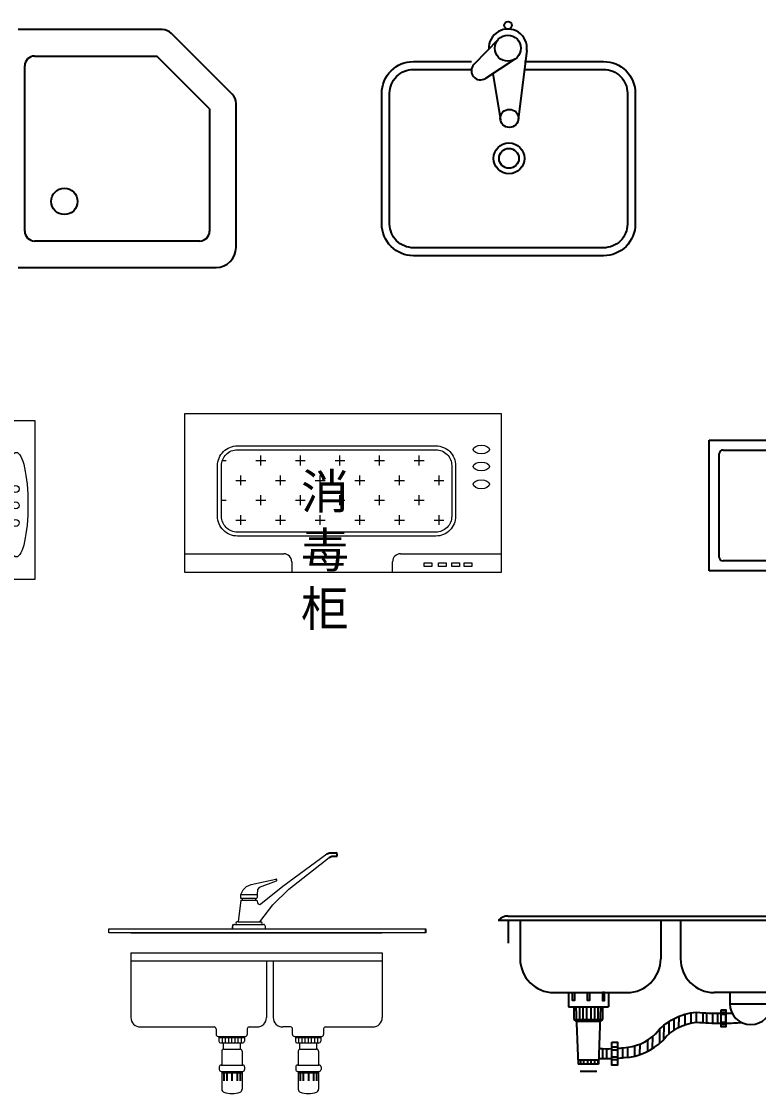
# Model space of a CAD drawing. Header units: millimetres. Extents: x 351279 to 387190, y -1289537 to -1277077.
# Drawn here: x 380381 to 382242, y -1282248 to -1279543 of the extents above; entities that cross this region are included whole.
import ezdxf

# ---------------------------------------------------------------- set-up
doc = ezdxf.new("R2010")
doc.units = ezdxf.units.MM
doc.header["$LTSCALE"] = 20
for name, color, linetype, lineweight in [('022', 4, 'Continuous', 15), ('地柜', 2, 'Continuous', 20), ('电器', 6, 'Continuous', 15)]:
    doc.layers.add(name, color=color, linetype=linetype, lineweight=lineweight)
for name, color, linetype in [('023', 5, 'Continuous'), ('3', 3, 'Continuous'), ('4', 1, 'Continuous'), ('7', 35, 'Continuous'), ('家具', 7, 'Continuous')]:
    doc.layers.add(name, color=color, linetype=linetype)
doc.styles.get("Standard").update_dxf_attribs({"font": 'SimSun.ttf', "height": 85})

# ---------------------------------------------------------------- blocks, each defined once
blk = doc.blocks.new('洗涤池6')
at = {"layer": '家具', "color": 42}
for p, q in [((50089.2, 17492.3), (50027.5, 17428.2)), ((50160.8, 17463.6), (50139.4, 17289.5)), ((50130.9, 17441.8), (50056.4, 17393.2)), ((50074.8, 17405.2), (50094.3, 17288.6))]:
    blk.add_line(p, q, dxfattribs=at)
at = {"layer": '家具', "color": 151}
blk.add_lwpolyline([(50154.9, 17435.7), (50354.7, 17435.7, -0.414214), (50434.7, 17355.7), (50434.7, 17025.7, -0.414214), (50354.7, 16945.7), (49874.7, 16945.7, -0.414214), (49794.7, 17025.7), (49794.7, 17355.7, -0.414214), (49874.7, 17435.7), (50021.3, 17435.7)], format="xyb", dxfattribs=at)
at = {"layer": '家具', "color": 7}
blk.add_lwpolyline([(50154.9, 17415.7), (50354.7, 17415.7, -0.414214), (50414.7, 17355.7), (50414.7, 17025.7, -0.414214), (50354.7, 16965.7), (49874.7, 16965.7, -0.414214), (49814.7, 17025.7), (49814.7, 17355.7, -0.414214), (49874.7, 17415.7), (50021.3, 17415.7)], format="xyb", dxfattribs=at)
at = {"layer": '家具', "color": 42}
for centre, radius in [((50113.7, 17527.3), 9.64), ((50112.9, 17469.4), 32.9), ((50116.8, 17292.3), 22.8), ((50115.8, 17191.4), 38.8), ((50115.8, 17191.4), 25)]:
    blk.add_circle(centre, radius, dxfattribs=at)
for centre, radius, start, end in [((50112.9, 17469.4), 48.2, 353.0123, 182.9602), ((50043.9, 17412.3), 22.8, 136.0975, 303.1213)]:
    blk.add_arc(centre, radius, start, end, dxfattribs=at)
blk = doc.blocks.new('750壁挂消毒柜')
for p, q in [((0, 0), (0, -400)), ((750, 0), (0, 0)), ((750, -400), (750, 0)), ((20, -400), (20, -20)), ((650, -20), (20, -20)), ((650, -400), (650, -20)), ((69.5, -358.8), (385.3, -43)), ((247.6, -222), (378.4, -91.2)), ((102.9, -290.9), (233.8, -160.1)), ((523, -341.8), (653.9, -210.9)), ((507.9, -386.8), (638.7, -255.9)), ((0, -400), (750, -400)), ((0, -400), (20, -400))]:
    blk.add_line(p, q)
for centre in [(700.6, -172), (700.6, -213.4), (700.6, -257.7)]:
    blk.add_circle(centre, 8.87)
blk.add_ellipse((702.1, -211.6), major_axis=(0, -132), ratio=0.222222)
blk = doc.blocks.new('470微波炉')
for p, q in [((-235, 0), (-235, 330)), ((-235, 330), (235, 330)), ((235, 330), (235, 0)), ((-200, 305), (92.4, 305)), ((-210, 35), (-210, 295)), ((138.8, 269.6), (138.8, 281.5)), ((138.8, 281.5), (160.8, 281.5)), ((160.8, 281.5), (160.8, 269.6)), ((171, 269.6), (171, 281.5)), ((171, 281.5), (193.1, 281.5)), ((193.1, 281.5), (193.1, 269.6)), ((203.8, 269.6), (203.8, 281.5)), ((203.8, 281.5), (225.8, 281.5)), ((225.8, 281.5), (225.8, 269.6)), ((160.8, 269.6), (138.8, 269.6)), ((138.8, 247.3), (138.8, 259.1)), ((138.8, 259.1), (160.8, 259.1)), ((160.8, 247.3), (138.8, 247.3)), ((160.8, 259.1), (160.8, 247.3)), ((193.1, 269.6), (171, 269.6)), ((171, 247.3), (171, 259.1)), ((171, 259.1), (193.1, 259.1)), ((193.1, 247.3), (171, 247.3)), ((193.1, 259.1), (193.1, 247.3)), ((225.8, 269.6), (203.8, 269.6)), ((203.8, 247.3), (203.8, 259.1)), ((203.8, 259.1), (225.8, 259.1)), ((225.8, 247.3), (203.8, 247.3)), ((225.8, 259.1), (225.8, 247.3)), ((138.8, 225.5), (138.8, 237.4)), ((138.8, 237.4), (160.8, 237.4)), ((160.8, 225.5), (138.8, 225.5)), ((160.8, 237.4), (160.8, 225.5)), ((171, 225.5), (171, 237.4)), ((171, 237.4), (193.1, 237.4)), ((193.1, 225.5), (171, 225.5)), ((193.1, 237.4), (193.1, 225.5)), ((203.8, 225.5), (203.8, 237.4)), ((203.8, 237.4), (225.8, 237.4)), ((225.8, 225.5), (203.8, 225.5)), ((225.8, 237.4), (225.8, 225.5)), ((138.8, 203.1), (138.8, 215)), ((138.8, 215), (160.8, 215)), ((160.8, 203.1), (138.8, 203.1)), ((160.8, 215), (160.8, 203.1)), ((171, 203.1), (171, 215)), ((171, 215), (193.1, 215)), ((193.1, 203.1), (171, 203.1)), ((193.1, 215), (193.1, 203.1)), ((203.8, 203.1), (203.8, 215)), ((203.8, 215), (225.8, 215)), ((225.8, 203.1), (203.8, 203.1)), ((225.8, 215), (225.8, 203.1)), ((138.8, 43.5), (138.8, 55.4)), ((138.8, 55.4), (160.8, 55.4)), ((160.8, 55.4), (160.8, 43.5)), ((171, 43.5), (171, 55.4)), ((171, 55.4), (193.1, 55.4)), ((193.1, 55.4), (193.1, 43.5)), ((203.8, 43.5), (203.8, 55.4)), ((203.8, 55.4), (225.8, 55.4)), ((225.8, 55.4), (225.8, 43.5)), ((160.8, 43.5), (138.8, 43.5)), ((193.1, 43.5), (171, 43.5)), ((225.8, 43.5), (203.8, 43.5)), ((235, 0), (-235, 0)), ((92.4, 25), (-200, 25))]:
    blk.add_line(p, q)
at = {"lineweight": 35}
for p, q in [((127.4, 330), (127.4, 0)), ((102.4, 295), (102.4, 35))]:
    blk.add_line(p, q, dxfattribs=at)
for centre, start, end in [((-200, 295), 90, 180), ((-200, 35), 180, 270)]:
    blk.add_arc(centre, 10, start, end)
for centre, start, end in [((92.4, 295), 0, 90), ((92.4, 35), 270, 0)]:
    blk.add_arc(centre, 10, start, end, dxfattribs=at)
blk = doc.blocks.new('800消毒柜')
at = {"layer": '022'}
h = blk.add_hatch(dxfattribs=at)
h.set_pattern_fill('CROSS', color=256, scale=200, style=0)
h.set_pattern_definition([(0, (-134227.19, -33351.1), (50, 50), [25, -75]), (90, (-134214.69, -33363.6), (-50, 50), [25, -75])])
h.paths.add_polyline_path([(634.2, -298.9, 0.414214), (674.2, -258.9), (674.2, -131.1, 0.414214), (634.2, -91.1), (133.2, -91.1, 0.414214), (93.2, -131.1), (93.2, -258.9, 0.414214), (133.2, -298.9)])
for p, q in [((0, 0), (0, -400)), ((800, 0), (0, 0)), ((800, -400), (800, 0)), ((0, -353.5), (250.3, -353.5)), ((270.3, -373.5), (270.3, -400)), ((524.9, -400), (524.9, -373.5)), ((544.9, -353.5), (800, -353.5)), ((0, -400), (800, -400))]:
    blk.add_line(p, q, dxfattribs=at)
for points in [[(133.2, -81.1), (634.2, -81.1, -0.414214), (684.2, -131.1), (684.2, -258.9, -0.414214), (634.2, -308.9), (133.2, -308.9, -0.414214), (83.2, -258.9), (83.2, -131.1, -0.414214)], [(133.2, -91.1), (634.2, -91.1, -0.414214), (674.2, -131.1), (674.2, -258.9, -0.414214), (634.2, -298.9), (133.2, -298.9, -0.414214), (93.2, -258.9), (93.2, -131.1, -0.414214)]]:
    blk.add_lwpolyline(points, format="xyb", close=True, dxfattribs=at)
for points in [[(604.9, -376.7), (624.3, -376.7), (624.3, -386), (604.9, -386)], [(640.8, -376.7), (660.2, -376.7), (660.2, -386), (640.8, -386)], [(674.6, -376.7), (694, -376.7), (694, -386), (674.6, -386)], [(705.4, -376.7), (724.8, -376.7), (724.8, -386), (705.4, -386)]]:
    blk.add_lwpolyline(points, close=True, dxfattribs=at)
for centre, start, end in [((250.3, -373.5), 0, 90), ((544.9, -373.5), 90, 180)]:
    blk.add_arc(centre, 20, start, end, dxfattribs=at)
for centre in [(749, -90.4), (749, -133.2), (749, -178.1)]:
    blk.add_ellipse(centre, major_axis=(-20.2, 0), ratio=0.555556, dxfattribs=at)
blk = doc.blocks.new('vbnv n')
at = {"layer": '3', "color": 7}
for p, q in [((152851.9, 84974.9), (152851.9, 84943.6)), ((152860.7, 84974.9), (152860.6, 84943.6)), ((152870, 84974.9), (152869.9, 84943.6)), ((152881.1, 84974.9), (152881, 84943.6)), ((152890, 84974.9), (152889.9, 84943.6)), ((152898.3, 84974.9), (152898.2, 84943.6)), ((153118.7, 84930.2), (153119, 84956.5)), ((153133.6, 84934.4), (153133.9, 84959.1)), ((153147.4, 84936.5), (153147.6, 84961.7)), ((153164.2, 84935.3), (153164.4, 84961.1)), ((153173.5, 84934.7), (153173.8, 84960.4)), ((153188.5, 84934.1), (153188.7, 84959.1)), ((153201, 84933.9), (153201.2, 84958.9)), ((153209.5, 84961.4), (153221.1, 84961.4)), ((153209.5, 84956.6), (153221.1, 84956.6)), ((153065.1, 84893.7), (153065.5, 84928.8)), ((153078.2, 84906.8), (153078.5, 84938.2)), ((153090.7, 84916.3), (153091, 84945.4)), ((153103.2, 84923.6), (153103.5, 84949.6)), ((153209.5, 84936.8), (153221.1, 84936.8)), ((153209.8, 84931.8), (153221.1, 84931.8)), ((153036.7, 84869.8), (153037.1, 84900.6)), ((153054.8, 84883.3), (153055.2, 84919.6)), ((152933.8, 84874), (152948.1, 84874)), ((152974.2, 84847.8), (152974.4, 84873)), ((152991.5, 84850.8), (152991.8, 84876.7)), ((153004.5, 84854.5), (153004.8, 84881.3)), ((153024.2, 84862.7), (153024.5, 84891.7)), ((152910.6, 84844.7), (152910.8, 84869.7)), ((152920.7, 84844.4), (152921, 84869.4)), ((152933.8, 84866.8), (152948.1, 84866.8)), ((152933.8, 84848.9), (152948.1, 84848.9)), ((152961.2, 84846.6), (152961.5, 84871.8)), ((152854.6, 84841.1), (152854.6, 84830.1)), ((152862.2, 84841.1), (152862.2, 84830.1)), ((152872.1, 84841.1), (152872.1, 84830.1)), ((152880.8, 84841.1), (152880.8, 84830.1)), ((152889.8, 84841.1), (152889.8, 84830.1)), ((152898, 84841.1), (152898, 84830.1)), ((152934.1, 84842.1), (152948.4, 84842.1)), ((152853.8, 84813), (152895.7, 84812.5))]:
    blk.add_line(p, q, dxfattribs=at)
for points in [[(152834.3, 85011.2), (152839.3, 85011.2), (152839.3, 84991.4), (152834.3, 84991.4)], [(152872.3, 85011.2), (152877.3, 85011.2), (152877.3, 84991.4), (152872.3, 84991.4)], [(152915.3, 85011.2), (152910.3, 85011.2), (152910.3, 84991.4), (152915.3, 84991.4)]]:
    blk.add_lwpolyline(points, close=True, dxfattribs=at)
at = {"layer": '4', "color": 7}
for p, q in [((152672, 85194.2), (152672, 85135.7)), ((152702.3, 85194.2), (152702.3, 85096.2)), ((153057, 85194.2), (153057, 85096.2)), ((153107, 85194.2), (153107, 85096.2)), ((153461.7, 85194.2), (153461.7, 85096.2)), ((153491.6, 85194.2), (153491.6, 85135.7)), ((152787.3, 85011.2), (152972, 85011.2)), ((152824.3, 85011.2), (152824.3, 84974.9)), ((152925.3, 85011.2), (152925.3, 84974.9)), ((153376.7, 85011.2), (153192, 85011.2)), ((152824.3, 84974.9), (152925.3, 84974.9))]:
    blk.add_line(p, q, dxfattribs=at)
for centre, start, end in [((152787.3, 85096.2), 180, 270), ((152972, 85096.2), 270, 0), ((153192, 85096.2), 180, 270), ((153376.7, 85096.2), 270, 0)]:
    blk.add_arc(centre, 85, start, end, dxfattribs=at)
at = {"layer": '7', "color": 7}
for p, q in [((152672, 85204.2), (153491.7, 85204.2)), ((152647.2, 85194.2), (153517, 85194.2)), ((153231.5, 84983.1), (153337.3, 84983.1)), ((152838.2, 84974.9), (152838.2, 84943.6)), ((152843.2, 84974.9), (152848.8, 84830.1)), ((152905.5, 84974.9), (152900.3, 84830.1)), ((152910.5, 84974.9), (152910.5, 84943.6)), ((153221.1, 84930.2), (153221.1, 84959.1)), ((152838.2, 84943.6), (152910.5, 84943.6)), ((152838.2, 84943.6), (152843.2, 84938.6)), ((152843.2, 84938.6), (152905.5, 84938.6)), ((152910.5, 84943.6), (152905.5, 84938.6)), ((152848.2, 84841.1), (152900.9, 84841.1)), ((152900.3, 84830.1), (152848.8, 84830.1))]:
    blk.add_line(p, q, dxfattribs=at)
for points in [[(153231.5, 84983.1), (153337.3, 84983.1), (153337.3, 85011.2), (153231.5, 85011.2)], [(153209.5, 84967.6), (153221.1, 84967.6), (153221.1, 84924.6), (153209.5, 84924.6)], [(152933.8, 84886.3), (152948.1, 84886.3), (152948.1, 84828.2), (152933.8, 84828.2)]]:
    blk.add_lwpolyline(points, close=True, dxfattribs=at)
for points in [[(152948.1, 84870.4, 0.01304), (152962.9, 84872, 0.186903), (153043.9, 84907.3, -0.203767), (153147.7, 84961.7, 0.025179), (153209.5, 84958.8, 0.024435)], [(152948.1, 84845.4, 0.013757), (152965.1, 84847.1, 0.187374), (153062.5, 84890.5, -0.201932), (153147.6, 84936.6, 0.024263), (153209.5, 84933.8, 0.023547)]]:
    blk.add_lwpolyline(points, format="xyb", dxfattribs=at)
for centre, radius, start, end in [((152672.1, 85168.4), 35.8, 90.1181, 133.8568), ((153491.9, 85168.4), 35.8, 46.1432, 89.8819), ((153284.4, 84983.1), 52.9, 180, 0), ((153211.8, 85480.1), 521.3, 271.0223, 272.7799), ((153211.2, 85551.3), 617.5, 270.9221, 274.6058), ((152922.9, 85182.6), 313.2, 266.1262, 271.9965), ((152922.9, 85182.6), 338.2, 266.2604, 271.8489)]:
    blk.add_arc(centre, radius, start, end, dxfattribs=at)

msp = doc.modelspace()

# ---------------------------------------------------------------- linework, layer by layer
at = {"color": 0, "linetype": 'ByBlock'}
for p, q in [((380736.847, -1279563.659), (380373.039, -1279563.659)), ((380913.276, -1279726.281), (380760.417, -1279573.422)), ((380923.039, -1280113.659), (380923.039, -1279749.852)), ((380373.039, -1280163.659), (380873.039, -1280163.659))]:
    msp.add_line(p, q, dxfattribs=at)
for centre, radius, start, end in [((380736.847, -1279596.992), 33.333, 45, 90), ((380889.706, -1279749.852), 33.333, 0, 45), ((380873.039, -1280113.659), 50, 270, 0)]:
    msp.add_arc(centre, radius, start, end, dxfattribs=at)
at = {"layer": '023', "lineweight": 13}
for p, q in [((381041.267, -1281725.304), (381152.251, -1281643.578)), ((381055.882, -1281732.401), (381158.189, -1281652.474)), ((380960.93, -1281721.212), (381023.156, -1281707.206)), ((380981.897, -1281727.314), (381024.759, -1281711.928)), ((380934.953, -1281745.92), (380941.219, -1281733.938)), ((380941.219, -1281733.938), (380949.711, -1281726.142)), ((380949.711, -1281726.142), (380960.93, -1281721.212)), ((380977.359, -1281733.39), (380975.956, -1281745.92)), ((380981.897, -1281727.314), (380977.359, -1281733.39)), ((380985.676, -1281769.719), (381041.267, -1281725.304)), ((381015.992, -1281772.311), (381055.882, -1281732.401)), ((380934.962, -1281760.123), (380928.61, -1281815.148)), ((380934.953, -1281755.782), (380934.953, -1281745.92)), ((380934.953, -1281745.92), (380975.956, -1281745.92)), ((380972.002, -1281755.782), (380934.953, -1281755.782)), ((380934.962, -1281760.123), (380975.848, -1281760.123)), ((380939.616, -1281760.123), (380939.616, -1281755.782)), ((380972.002, -1281755.782), (380972.002, -1281760.123)), ((380972.002, -1281755.782), (380973.945, -1281755.782)), ((380975.848, -1281760.123), (380977.378, -1281767.131)), ((380975.956, -1281745.92), (380975.956, -1281753.386)), ((380983.402, -1281815.148), (381015.992, -1281772.311)), ((380919.401, -1281821.77), (380992.304, -1281821.77)), ((380928.61, -1281815.148), (380925.894, -1281815.148)), ((380928.61, -1281815.148), (380983.402, -1281815.148)), ((380983.402, -1281815.148), (380985.811, -1281815.148)), ((380657.552, -1281843.203), (381291.952, -1281843.203)), ((380914.401, -1281832.471), (380914.401, -1281826.77)), ((380914.401, -1281832.471), (380997.304, -1281832.471)), ((380997.304, -1281832.471), (380997.304, -1281826.77)), ((380657.552, -1281893.203), (381291.952, -1281893.203)), ((380657.552, -1281893.203), (380657.552, -1282056.403)), ((381291.952, -1281893.203), (381291.952, -1282056.403)), ((380657.552, -1281913.203), (381291.952, -1281913.203)), ((380999.952, -1281913.203), (380999.952, -1282056.403)), ((381016.752, -1281913.203), (381016.752, -1282056.403)), ((380681.552, -1282080.403), (380867.952, -1282080.403)), ((380872.752, -1282085.203), (380872.752, -1282099.603)), ((380951.152, -1282085.203), (380951.152, -1282099.603)), ((380955.952, -1282080.403), (380975.952, -1282080.403)), ((381060.752, -1282080.403), (381040.752, -1282080.403)), ((381065.552, -1282099.603), (381065.552, -1282085.203)), ((381143.952, -1282085.203), (381143.952, -1282099.603)), ((381148.752, -1282080.403), (381267.952, -1282080.403)), ((380877.552, -1282104.403), (380946.352, -1282104.403)), ((380879.952, -1282104.403), (380879.952, -1282116.403)), ((380879.952, -1282106.803), (380943.952, -1282106.803)), ((380883.952, -1282120.403), (380939.952, -1282120.403)), ((380887.952, -1282106.803), (380887.952, -1282120.403)), ((380890.352, -1282120.403), (380890.352, -1282136.403)), ((380895.952, -1282106.803), (380895.952, -1282120.403)), ((380903.952, -1282106.803), (380903.952, -1282120.403)), ((380911.952, -1282106.803), (380911.952, -1282120.403)), ((380919.952, -1282106.803), (380919.952, -1282120.403)), ((380927.952, -1282106.803), (380927.952, -1282120.403)), ((380933.552, -1282120.403), (380933.552, -1282136.403)), ((380935.952, -1282106.803), (380935.952, -1282120.403)), ((380943.952, -1282104.403), (380943.952, -1282116.403)), ((381070.352, -1282104.403), (381139.152, -1282104.403)), ((381072.752, -1282104.403), (381072.752, -1282116.403)), ((381072.752, -1282106.803), (381136.752, -1282106.803)), ((381076.752, -1282120.403), (381132.752, -1282120.403)), ((381080.752, -1282106.803), (381080.752, -1282120.403)), ((381083.152, -1282120.403), (381083.152, -1282136.403)), ((381088.752, -1282106.803), (381088.752, -1282120.403)), ((381096.752, -1282106.803), (381096.752, -1282120.403)), ((381104.752, -1282106.803), (381104.752, -1282120.403)), ((381112.752, -1282106.803), (381112.752, -1282120.403)), ((381120.752, -1282106.803), (381120.752, -1282120.403)), ((381126.352, -1282120.403), (381126.352, -1282136.403)), ((381128.752, -1282106.803), (381128.752, -1282120.403)), ((381136.752, -1282104.403), (381136.752, -1282116.403)), ((380887.152, -1282141.203), (380887.152, -1282176.403)), ((380891.952, -1282136.403), (380933.552, -1282136.403)), ((380938.352, -1282141.203), (380938.352, -1282176.403)), ((381079.952, -1282141.203), (381079.952, -1282176.403)), ((381084.752, -1282136.403), (381126.352, -1282136.403)), ((381131.152, -1282141.203), (381131.152, -1282176.403)), ((380885.552, -1282176.403), (380939.952, -1282176.403)), ((381078.352, -1282176.403), (381132.752, -1282176.403)), ((380880.752, -1282181.203), (380880.752, -1282187.603)), ((380885.552, -1282192.403), (380939.952, -1282192.403)), ((380887.152, -1282192.403), (380887.152, -1282237.402)), ((380887.152, -1282196.403), (380938.352, -1282196.403)), ((380891.152, -1282196.403), (380891.152, -1282216.403)), ((380892.752, -1282196.403), (380892.752, -1282216.403)), ((380899.152, -1282196.403), (380899.152, -1282216.403)), ((380900.752, -1282196.403), (380900.752, -1282216.403)), ((380911.952, -1282196.403), (380911.952, -1282216.403)), ((380913.552, -1282196.403), (380913.552, -1282216.403)), ((380924.752, -1282196.403), (380924.752, -1282216.403)), ((380926.352, -1282196.403), (380926.352, -1282216.403)), ((380932.752, -1282196.403), (380932.752, -1282216.403)), ((380934.352, -1282196.403), (380934.352, -1282216.403)), ((380938.352, -1282192.403), (380938.352, -1282237.402)), ((380944.752, -1282181.203), (380944.752, -1282187.603)), ((381073.552, -1282181.203), (381073.552, -1282187.603)), ((381078.352, -1282192.403), (381132.752, -1282192.403)), ((381079.952, -1282192.403), (381079.952, -1282237.402)), ((381079.952, -1282196.403), (381131.152, -1282196.403)), ((381083.952, -1282196.403), (381083.952, -1282216.403)), ((381085.552, -1282196.403), (381085.552, -1282216.403)), ((381091.952, -1282196.403), (381091.952, -1282216.403)), ((381093.552, -1282196.403), (381093.552, -1282216.403)), ((381104.752, -1282196.403), (381104.752, -1282216.403)), ((381106.352, -1282196.403), (381106.352, -1282216.403)), ((381117.552, -1282196.403), (381117.552, -1282216.403)), ((381119.152, -1282196.403), (381119.152, -1282216.403)), ((381125.552, -1282196.403), (381125.552, -1282216.403)), ((381127.152, -1282196.403), (381127.152, -1282216.403)), ((381131.152, -1282192.403), (381131.152, -1282237.402)), ((381137.552, -1282181.203), (381137.552, -1282187.603))]:
    msp.add_line(p, q, dxfattribs=at)
at = {"layer": '023'}
for p, q in [((381152.251, -1281643.578), (381159.179, -1281640.613)), ((381158.189, -1281652.474), (381165.117, -1281649.509)), ((381159.179, -1281640.613), (381174.483, -1281640.613)), ((381165.117, -1281649.509), (381177.983, -1281649.509)), ((381177.983, -1281649.509), (381177.983, -1281644.113))]:
    msp.add_line(p, q, dxfattribs=at)
at = {"layer": '023', "lineweight": 13, "ltscale": 6}
for p, q in [((380914.401, -1281821.738), (380914.401, -1281832.471)), ((380601.923, -1281832.471), (381401.923, -1281832.471)), ((380601.923, -1281843.203), (380601.923, -1281832.471)), ((381401.923, -1281843.203), (380601.923, -1281843.203))]:
    msp.add_line(p, q, dxfattribs=at)
at = {"layer": '023', "ltscale": 6}
msp.add_line((381401.923, -1281843.203), (381401.923, -1281832.471), dxfattribs=at)
at = {"layer": '023'}
msp.add_arc((381174.483, -1281644.113), 3.5, 0, 90, dxfattribs=at)
at = {"layer": '023', "lineweight": 13}
for centre, radius, start, end in [((381023.787, -1281709.625), 2.5, 292.873137, 104.6203), ((380973.461, -1281753.334), 2.495, 281.181273, 358.82213), ((380982.263, -1281766.065), 5, 192.310289, 313.058202), ((380919.401, -1281826.77), 5, 90, 180), ((380925.882, -1281818.459), 3.311, 90, 269.781849), ((380985.823, -1281818.459), 3.311, 270.218151, 90.213348), ((380992.304, -1281826.77), 5, 0, 90), ((380681.552, -1282056.403), 24, 180, 270), ((380975.952, -1282056.403), 24, 270, 0), ((381040.752, -1282056.403), 24, 180, 270), ((381267.952, -1282056.403), 24, 270, 0), ((380867.952, -1282085.203), 4.8, 0, 90), ((380955.952, -1282085.203), 4.8, 90, 180), ((381060.752, -1282085.203), 4.8, 0, 90), ((381148.752, -1282085.203), 4.8, 90, 180), ((380877.552, -1282099.603), 4.8, 180, 270), ((380883.952, -1282116.403), 4, 180, 270), ((380939.952, -1282116.403), 4, 270, 0), ((380946.352, -1282099.603), 4.8, 270, 0), ((381070.352, -1282099.603), 4.8, 180, 270), ((381076.752, -1282116.403), 4, 180, 270), ((381132.752, -1282116.403), 4, 270, 0), ((381139.152, -1282099.603), 4.8, 270, 0), ((380891.952, -1282141.203), 4.8, 90, 180), ((380933.552, -1282141.203), 4.8, 0, 90), ((381084.752, -1282141.203), 4.8, 90, 180), ((381126.352, -1282141.203), 4.8, 0, 90), ((380885.552, -1282181.203), 4.8, 90, 180), ((380939.952, -1282181.203), 4.8, 0, 90), ((381078.352, -1282181.203), 4.8, 90, 180), ((381132.752, -1282181.203), 4.8, 0, 90), ((380885.552, -1282187.603), 4.8, 180, 270), ((380939.952, -1282187.603), 4.8, 270, 0), ((381078.352, -1282187.603), 4.8, 180, 270), ((381132.752, -1282187.603), 4.8, 270, 0), ((380895.152, -1282237.402), 8, 180, 250.446044), ((380912.752, -1282187.85), 60.585, 250.446044, 289.553956), ((380930.352, -1282237.402), 8, 289.553956, 0), ((381087.952, -1282237.402), 8, 180, 250.446044), ((381105.552, -1282187.85), 60.585, 250.446044, 289.553956), ((381123.152, -1282237.402), 8, 289.553956, 0)]:
    msp.add_arc(centre, radius, start, end, dxfattribs=at)
at = {"layer": '家具', "color": 151}
for p, q in [((380414.706, -1279630.325), (380723.039, -1279630.325)), ((380856.373, -1279763.659), (380723.039, -1279630.325)), ((380389.706, -1280071.992), (380389.706, -1279655.325)), ((380856.373, -1279763.659), (380856.373, -1280071.992)), ((380831.373, -1280096.992), (380414.706, -1280096.992))]:
    msp.add_line(p, q, dxfattribs=at)
at = {"layer": '家具', "color": 42}
msp.add_circle((380489.706, -1279996.992), 33.333, dxfattribs=at)
at = {"layer": '家具', "color": 151}
for centre, start, end in [((380414.706, -1279655.325), 90, 180), ((380414.706, -1280071.992), 180, 270), ((380831.373, -1280071.992), 270, 0)]:
    msp.add_arc(centre, 25, start, end, dxfattribs=at)

# ---------------------------------------------------------------- block references
at = {"ltscale": 3}
msp.add_blockref('470微波炉', (382352.359, -1280929.418), dxfattribs=at)
at = {"lineweight": 0}
msp.add_blockref('vbnv n', (228937.801, -1367004.731, -1200), dxfattribs=at)
at = {"layer": '地柜', "lineweight": -3}
msp.add_blockref('800消毒柜', (380793.117, -1280532.758, 13491.539), dxfattribs=at)
at = {"layer": '家具'}
msp.add_blockref('洗涤池6', (331496.059, -1297079.808), dxfattribs=at)
at = {"layer": '电器', "lineweight": -3}
msp.add_blockref('750壁挂消毒柜', (379666.323, -1280550.761), dxfattribs=at)

# ---------------------------------------------------------------- texts
at = {"layer": '地柜', "color": 7, "lineweight": 30, "insert": (381086.953, -1280684.243, 19587.133), "char_height": 88.8565, "width": 213.25558, "attachment_point": 1}
msp.add_mtext('消毒柜', dxfattribs=at)

doc.saveas('drawing.dxf')
